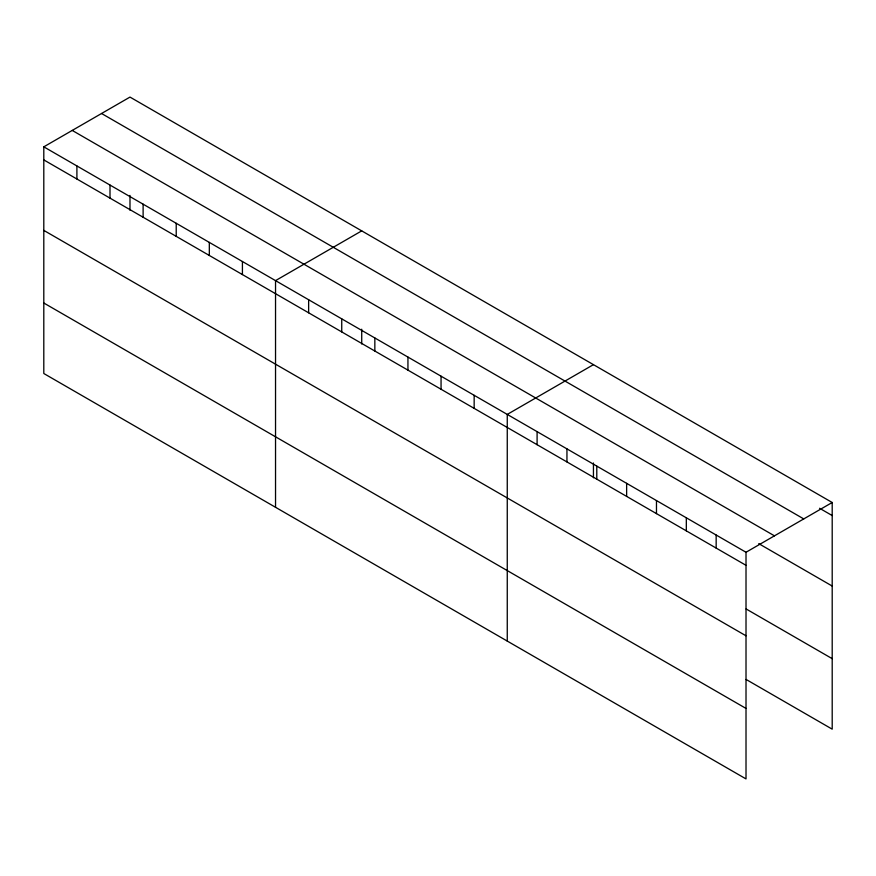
<?xml version="1.0" encoding="UTF-8"?>
<svg xmlns="http://www.w3.org/2000/svg" width="876" height="876" viewBox="0 0 876 876"><rect width="100%" height="100%" fill="white"/><g stroke="black" fill="none" stroke-linecap="round" stroke-linejoin="round"><path stroke-width="1.31" d="M43.8 146.839L746.013 552.263L746.013 778.917L43.8 373.505L43.8 146.839L129.987 97.083L832.2 502.495L832.2 729.16L746.111 679.458M361.722 230.87L275.535 280.627L275.535 507.292M593.446 364.657L507.259 414.414L507.259 641.079M746.013 552.263L832.2 502.495M819.575 508.266L832.2 515.559M101.55 113.497L803.763 518.92M72.237 130.425L774.45 535.838M758.736 543.635L832.2 586.044M43.8 159.903L746.013 565.316M746.111 608.962L832.2 658.664M43.8 230.388L746.013 635.801M43.8 303.008L746.013 708.432M716.163 535.028L716.163 548.091M686.324 517.804L686.324 530.856M656.474 500.568L656.474 513.632M626.636 483.333L626.636 496.396M596.786 466.109L596.786 479.161M593.446 462.999L593.446 477.792M566.947 448.873L566.947 461.937M537.097 431.649L537.097 444.701M474.157 395.306L474.157 408.358M441.055 376.187L441.055 389.251M407.942 357.079L407.942 370.143M374.84 337.972L374.84 351.024M361.722 329.212L361.722 344.005M341.739 318.853L341.739 331.916M308.637 299.745L308.637 312.798M242.422 261.519L242.422 274.571M209.32 242.4L209.32 255.464M176.218 223.292L176.218 236.345M143.116 204.174L143.116 217.237M129.987 195.425L129.987 210.218M110.004 185.066L110.004 198.129M76.902 165.958L76.902 179.011"/></g></svg>
